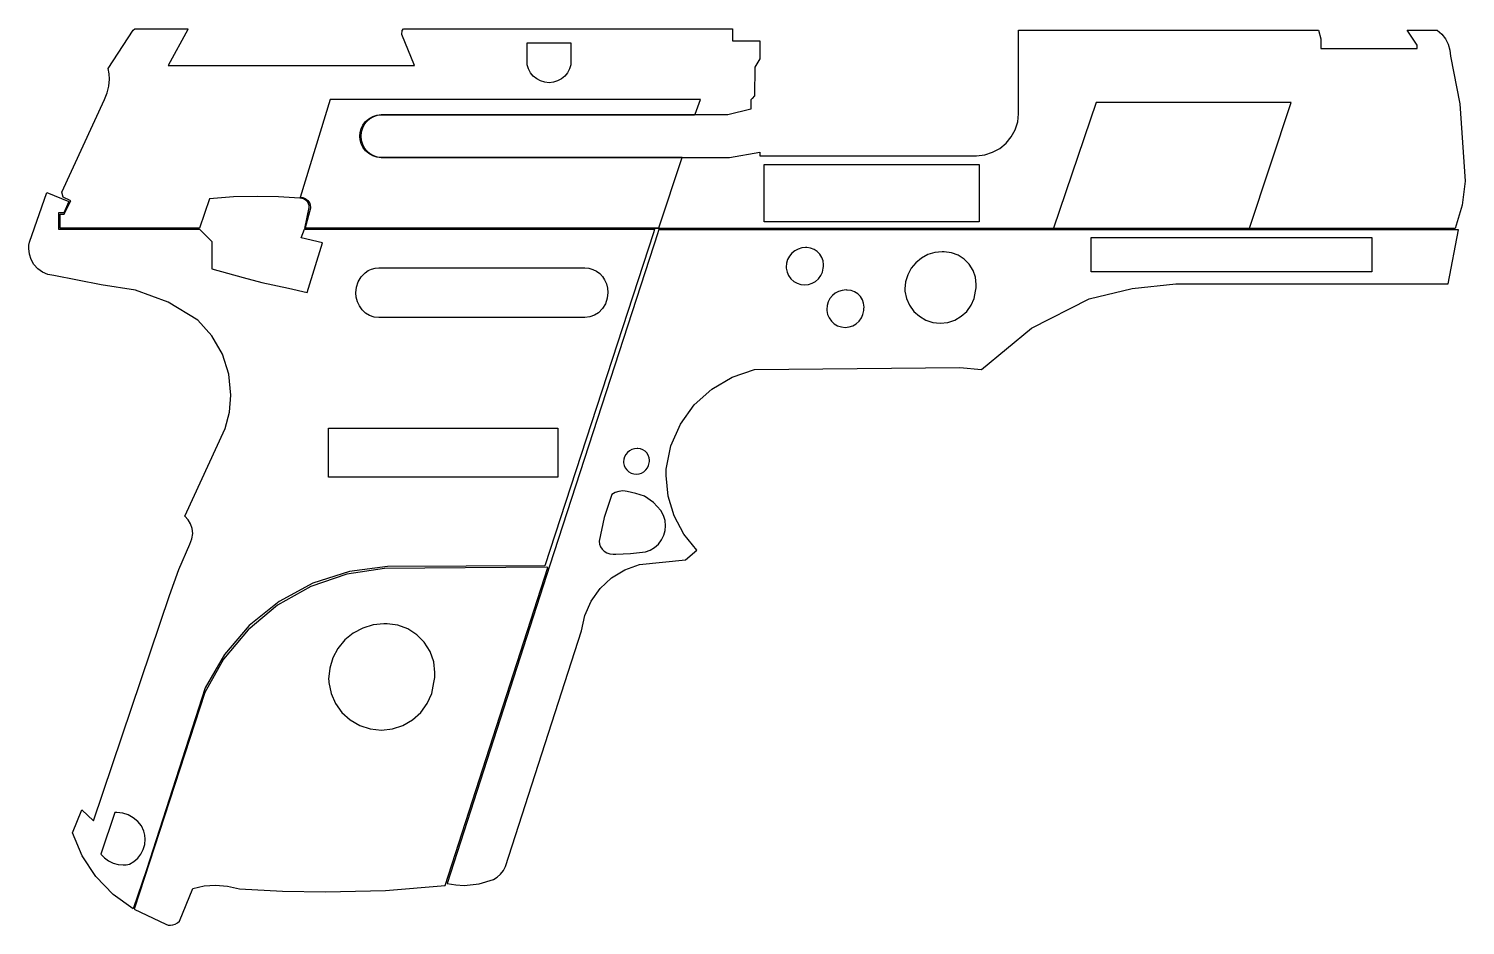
# Model space of a CAD drawing. Header units: millimetres. Extents: x 0 to 38.1, y 0 to 23.8.
import ezdxf

# ---------------------------------------------------------------- set-up
doc = ezdxf.new("R2010")
doc.units = ezdxf.units.MM

msp = doc.modelspace()

# ---------------------------------------------------------------- linework, layer by layer
for points in [[(4.224, 23.751), (3.702, 22.794), (10.227, 22.794), (9.899, 23.619), (9.906, 23.726), (9.937, 23.77), (18.662, 23.77), (18.662, 23.45), (19.386, 23.45), (19.386, 22.974), (19.256, 22.756), (19.252, 21.993), (19.185, 21.926), (19.15, 21.89), (19.15, 21.641), (18.545, 21.485), (9.351, 21.485), (9.244, 21.471), (9.142, 21.437), (9.048, 21.384), (8.966, 21.314), (8.899, 21.23), (8.849, 21.134), (8.818, 21.03), (8.808, 20.923), (8.818, 20.816), (8.849, 20.712), (8.899, 20.617), (8.966, 20.532), (9.048, 20.462), (9.142, 20.409), (9.244, 20.375), (9.351, 20.361), (18.589, 20.361), (19.386, 20.502), (19.386, 20.404), (24.825, 20.404), (25.14, 20.404), (25.356, 20.429), (25.563, 20.495), (25.754, 20.598), (25.921, 20.737), (26.059, 20.904), (26.163, 21.095), (26.229, 21.302), (26.254, 21.518), (26.254, 23.736), (34.209, 23.736), (34.266, 23.505), (34.266, 23.247), (36.827, 23.247), (36.827, 23.335), (36.556, 23.738), (37.355, 23.738), (37.476, 23.631), (37.574, 23.504), (37.647, 23.361), (37.692, 23.206), (37.708, 23.046), (37.952, 21.78), (38.1, 19.728), (38.015, 19.091), (37.829, 18.476), (7.321, 18.476), (7.44, 19.032), (7.44, 19.036), (7.435, 19.084), (7.421, 19.13), (7.398, 19.172), (7.367, 19.209), (7.331, 19.238), (7.29, 19.26), (7.245, 19.273), (7.199, 19.277), (7.194, 19.277), (7.189, 19.277), (6.625, 19.314), (6.061, 19.326), (5.429, 19.311), (4.798, 19.265), (4.533, 18.483), (0.831, 18.483), (0.831, 18.855), (0.938, 18.855), (1.121, 19.208), (0.913, 19.308), (0.882, 19.44), (2.006, 21.897), (2.081, 22.068), (2.128, 22.249), (2.143, 22.436), (2.134, 22.58), (2.106, 22.721), (2.772, 23.734), (2.816, 23.771), (4.219, 23.771)], [(13.252, 23.399), (14.378, 23.399), (14.378, 22.816), (14.345, 22.706), (14.29, 22.604), (14.217, 22.514), (14.128, 22.441), (14.026, 22.386), (13.915, 22.353), (13.8, 22.341), (13.685, 22.353), (13.574, 22.386), (13.472, 22.441), (13.383, 22.514), (13.309, 22.604), (13.255, 22.706), (13.221, 22.816), (13.221, 23.399)], [(17.673, 21.503), (17.818, 21.895), (7.998, 21.895), (7.198, 19.298), (7.207, 19.298), (7.217, 19.298), (7.267, 19.293), (7.316, 19.278), (7.36, 19.254), (7.399, 19.221), (7.43, 19.183), (7.452, 19.139), (7.466, 19.093), (7.471, 19.044), (7.47, 19.03), (7.469, 19.017), (7.336, 18.489), (16.668, 18.489), (16.71, 18.489), (17.329, 20.353), (9.371, 20.353), (9.353, 20.353), (9.235, 20.365), (9.123, 20.401), (9.021, 20.459), (8.932, 20.538), (8.862, 20.633), (8.818, 20.724), (8.792, 20.822), (8.782, 20.923), (8.792, 21.024), (8.818, 21.122), (8.862, 21.213), (8.932, 21.308), (9.021, 21.386), (9.123, 21.445), (9.235, 21.481), (9.353, 21.493), (9.371, 21.493), (17.662, 21.493)], [(28.311, 21.815), (27.18, 18.487), (32.381, 18.487), (33.485, 21.815)], [(19.508, 20.175), (25.209, 20.175), (25.209, 18.654), (19.508, 18.654)], [(16.566, 18.358), (13.688, 9.534), (9.513, 9.51), (8.504, 9.381), (7.536, 9.069), (6.641, 8.586), (5.85, 7.948), (5.188, 7.176), (4.677, 6.297), (3.121, 1.466), (2.771, 0.432), (2.237, 0.818), (1.781, 1.294), (1.42, 1.845), (1.165, 2.452), (1.411, 3.057), (1.721, 2.77), (3.73, 8.748), (3.978, 9.437), (4.277, 10.107), (4.33, 10.245), (4.348, 10.391), (4.334, 10.519), (4.294, 10.641), (4.229, 10.752), (4.142, 10.846), (5.213, 13.168), (5.325, 13.606), (5.363, 14.057), (5.305, 14.612), (5.135, 15.143), (4.859, 15.628), (4.489, 16.046), (3.698, 16.521), (2.831, 16.837), (1.92, 16.985), (0.663, 17.229), (0.511, 17.258), (0.369, 17.319), (0.243, 17.408), (0.139, 17.523), (0.063, 17.654), (0.016, 17.797), (0, 17.948), (0.005, 18.03), (0.019, 18.112), (0.48, 19.428), (1.063, 19.193), (0.932, 18.89), (0.79, 18.89), (0.79, 18.455), (4.528, 18.455), (4.858, 18.131), (4.858, 17.403), (5.691, 17.178), (6.184, 17.047), (6.891, 16.895), (7.384, 16.78), (7.787, 18.095), (7.226, 18.226), (7.31, 18.461), (16.593, 18.461)], [(16.688, 18.359), (13.823, 9.551), (11.101, 1.109), (11.325, 1.071), (11.552, 1.058), (11.946, 1.097), (12.324, 1.211), (12.426, 1.275), (12.515, 1.357), (12.588, 1.454), (12.641, 1.562), (14.66, 7.81), (14.75, 8.213), (14.918, 8.59), (15.158, 8.926), (15.46, 9.208), (15.812, 9.423), (16.2, 9.565), (17.422, 9.689), (17.717, 9.95), (17.371, 10.374), (17.114, 10.857), (16.956, 11.38), (16.903, 11.925), (16.904, 12.01), (16.908, 12.094), (17.034, 12.709), (17.285, 13.284), (17.65, 13.795), (18.114, 14.218), (18.656, 14.535), (19.251, 14.732), (24.695, 14.79), (25.272, 14.733), (26.596, 15.828), (28.125, 16.612), (29.263, 16.884), (30.427, 17.012), (37.65, 17.012), (37.921, 18.439), (16.707, 18.439)], [(20.636, 17.968), (20.62, 17.968), (20.604, 17.969), (20.503, 17.959), (20.407, 17.929), (20.318, 17.882), (20.24, 17.818), (20.176, 17.74), (20.128, 17.651), (20.099, 17.554), (20.089, 17.453), (20.089, 17.437), (20.09, 17.421), (20.111, 17.32), (20.153, 17.226), (20.213, 17.142), (20.29, 17.073), (20.379, 17.021), (20.478, 16.989), (20.58, 16.978), (20.683, 16.989), (20.781, 17.021), (20.871, 17.073), (20.948, 17.142), (21.008, 17.226), (21.05, 17.32), (21.071, 17.421), (21.078, 17.467), (21.08, 17.513), (21.069, 17.614), (21.036, 17.71), (20.982, 17.796), (20.912, 17.867), (20.828, 17.921), (20.735, 17.955)], [(28.179, 18.235), (35.626, 18.235), (35.626, 17.325), (28.179, 17.325)], [(24.283, 17.854), (24.252, 17.856), (24.222, 17.856), (24.03, 17.837), (23.845, 17.781), (23.675, 17.69), (23.526, 17.568), (23.404, 17.419), (23.313, 17.249), (23.257, 17.065), (23.238, 16.873), (23.239, 16.842), (23.24, 16.812), (23.28, 16.618), (23.36, 16.438), (23.476, 16.278), (23.622, 16.146), (23.793, 16.047), (23.981, 15.986), (24.177, 15.965), (24.373, 15.986), (24.56, 16.047), (24.731, 16.146), (24.878, 16.278), (24.993, 16.438), (25.073, 16.618), (25.113, 16.812), (25.127, 16.899), (25.131, 16.987), (25.11, 17.18), (25.046, 17.363), (24.943, 17.528), (24.809, 17.662), (24.649, 17.764), (24.471, 17.83)], [(9.353, 17.428), (14.716, 17.429), (14.732, 17.43), (14.748, 17.43), (14.855, 17.42), (14.959, 17.391), (15.056, 17.344), (15.143, 17.28), (15.216, 17.201), (15.274, 17.11), (15.322, 17.004), (15.352, 16.891), (15.361, 16.774), (15.345, 16.624), (15.296, 16.481), (15.217, 16.351), (15.112, 16.242), (15.003, 16.173), (14.881, 16.13), (14.753, 16.115), (14.725, 16.116), (14.697, 16.118), (9.34, 16.117), (9.314, 16.115), (9.287, 16.114), (9.162, 16.128), (9.042, 16.167), (8.933, 16.232), (8.841, 16.318), (8.769, 16.421), (8.716, 16.532), (8.684, 16.65), (8.673, 16.772), (8.69, 16.921), (8.738, 17.064), (8.816, 17.193), (8.919, 17.302), (9, 17.358), (9.09, 17.399), (9.185, 17.424), (9.282, 17.432), (9.318, 17.431)], [(21.71, 16.844), (21.694, 16.844), (21.678, 16.845), (21.578, 16.835), (21.481, 16.805), (21.392, 16.758), (21.314, 16.694), (21.25, 16.616), (21.202, 16.527), (21.173, 16.43), (21.163, 16.33), (21.163, 16.314), (21.164, 16.297), (21.185, 16.196), (21.227, 16.102), (21.288, 16.018), (21.364, 15.949), (21.454, 15.897), (21.552, 15.865), (21.655, 15.854), (21.758, 15.865), (21.856, 15.897), (21.945, 15.949), (22.022, 16.018), (22.083, 16.102), (22.124, 16.196), (22.146, 16.297), (22.153, 16.343), (22.155, 16.39), (22.144, 16.491), (22.11, 16.587), (22.056, 16.673), (21.986, 16.743), (21.902, 16.797), (21.809, 16.831)], [(7.947, 13.181), (14.033, 13.181), (14.033, 11.885), (7.947, 11.885)], [(16.155, 12.641), (16.144, 12.642), (16.133, 12.642), (16.063, 12.635), (15.997, 12.615), (15.935, 12.582), (15.882, 12.538), (15.837, 12.484), (15.805, 12.423), (15.784, 12.356), (15.778, 12.287), (15.778, 12.276), (15.778, 12.265), (15.793, 12.195), (15.822, 12.13), (15.863, 12.072), (15.916, 12.024), (15.978, 11.989), (16.046, 11.967), (16.116, 11.959), (16.187, 11.967), (16.255, 11.989), (16.317, 12.024), (16.37, 12.072), (16.411, 12.13), (16.44, 12.195), (16.455, 12.265), (16.46, 12.296), (16.461, 12.328), (16.453, 12.398), (16.43, 12.464), (16.393, 12.523), (16.345, 12.572), (16.287, 12.609), (16.223, 12.632)], [(15.465, 11.426), (15.258, 10.814), (15.125, 10.181), (15.139, 10.106), (15.168, 10.036), (15.21, 9.972), (15.265, 9.919), (15.336, 9.874), (15.416, 9.846), (15.5, 9.837), (15.525, 9.837), (15.55, 9.84), (15.57, 9.84), (15.963, 9.855), (16.354, 9.899), (16.483, 9.945), (16.601, 10.016), (16.703, 10.107), (16.785, 10.217), (16.845, 10.34), (16.879, 10.463), (16.89, 10.59), (16.876, 10.732), (16.833, 10.869), (16.764, 10.995), (16.569, 11.213), (16.328, 11.378), (16.105, 11.452), (15.875, 11.501), (15.815, 11.511), (15.754, 11.515), (15.653, 11.505), (15.555, 11.475)], [(13.726, 9.495), (9.437, 9.464), (8.436, 9.311), (7.478, 8.98), (6.596, 8.483), (5.817, 7.835), (5.168, 7.057), (4.668, 6.176), (2.797, 0.426), (3.635, 0.025), (3.694, 0.006), (3.757, 0), (3.824, 0.007), (3.888, 0.029), (3.946, 0.065), (3.995, 0.112), (4.355, 0.979), (4.652, 1.042), (4.955, 1.062), (5.275, 1.039), (5.589, 0.969), (6.729, 0.905), (7.87, 0.883), (9.459, 0.925), (11.044, 1.05), (13.772, 9.49)], [(9.51, 7.99), (9.464, 7.992), (9.419, 7.993), (9.133, 7.965), (8.858, 7.881), (8.605, 7.746), (8.383, 7.564), (8.201, 7.342), (8.066, 7.089), (7.982, 6.814), (7.954, 6.528), (7.955, 6.482), (7.957, 6.437), (8.017, 6.149), (8.136, 5.881), (8.308, 5.643), (8.526, 5.446), (8.78, 5.299), (9.06, 5.208), (9.352, 5.177), (9.644, 5.208), (9.923, 5.299), (10.178, 5.446), (10.396, 5.643), (10.568, 5.881), (10.687, 6.149), (10.747, 6.437), (10.767, 6.567), (10.774, 6.699), (10.741, 6.986), (10.646, 7.259), (10.492, 7.503), (10.293, 7.704), (10.055, 7.856), (9.79, 7.953)], [(2.288, 2.986), (1.912, 1.882), (2.006, 1.784), (2.116, 1.705), (2.239, 1.646), (2.369, 1.61), (2.504, 1.598), (2.587, 1.602), (2.669, 1.616), (2.788, 1.687), (2.891, 1.778), (2.975, 1.887), (3.037, 2.01), (3.076, 2.143), (3.089, 2.28), (3.081, 2.389), (3.057, 2.495), (2.987, 2.632), (2.892, 2.753), (2.774, 2.852), (2.639, 2.926), (2.492, 2.972), (2.339, 2.988), (2.313, 2.987)]]:
    msp.add_lwpolyline(points, close=True)

doc.saveas('drawing.dxf')
